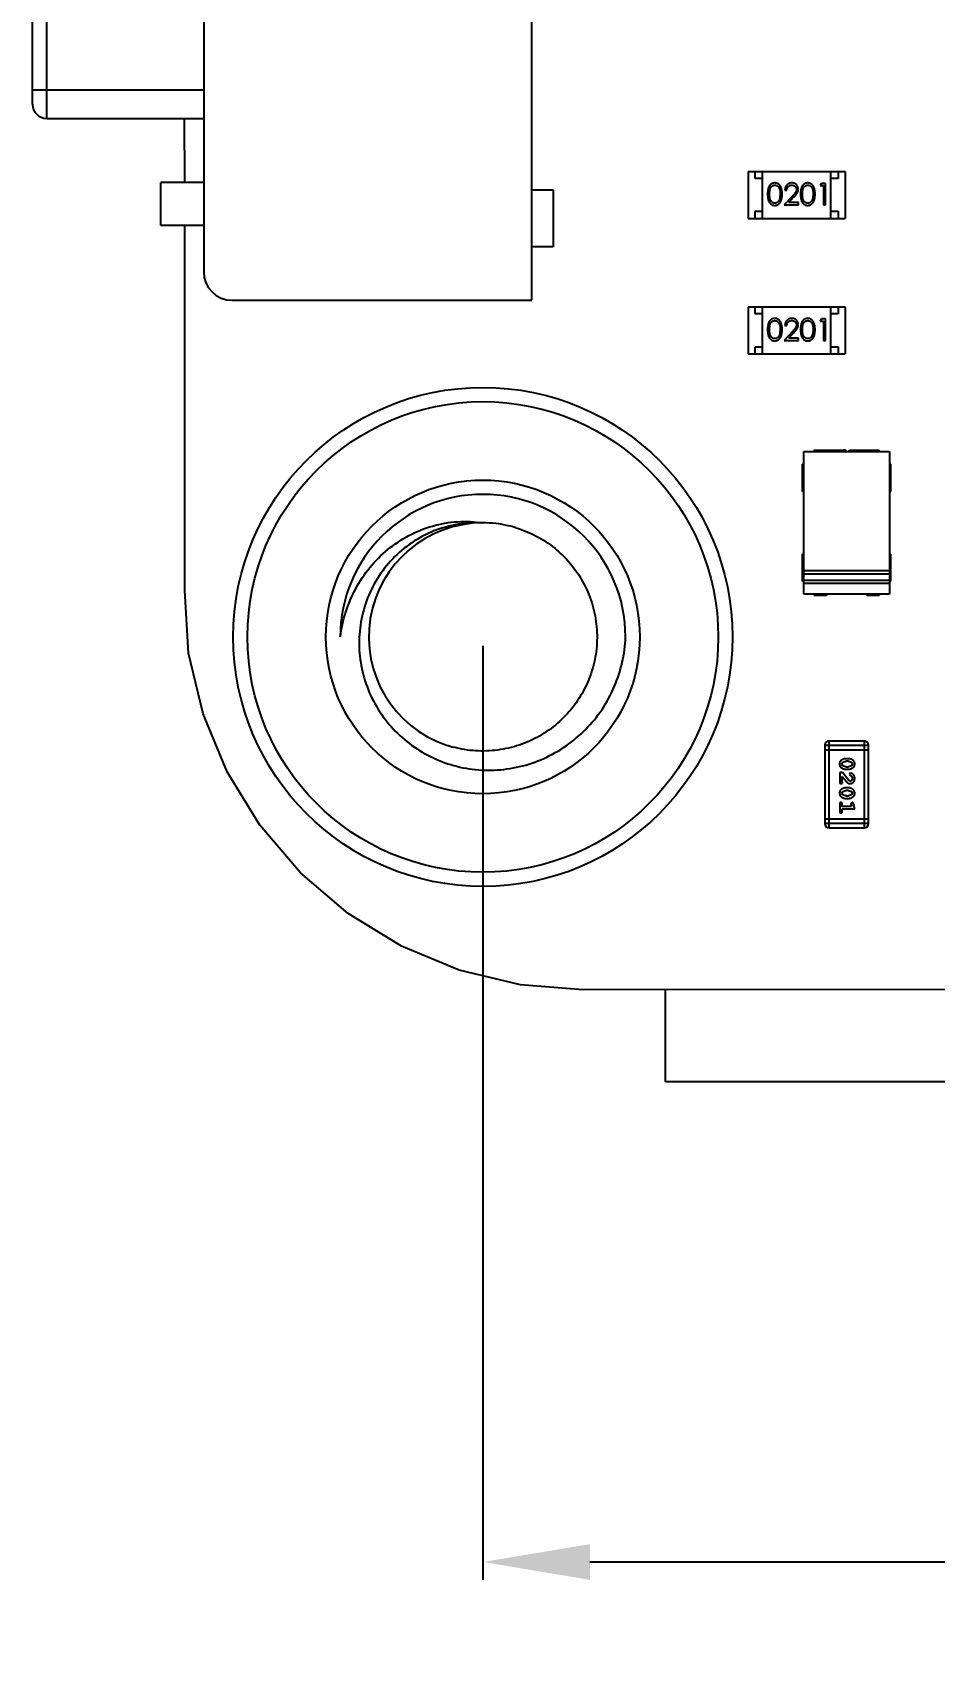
# Model space of a CAD drawing. Header units: inches. Extents: x 4.1 to 94, y -51.8 to -2.2.
# Drawn here: x 62.45 to 68.77, y -51.76 to -40.38 of the extents above; entities that cross this region are included whole.
import ezdxf

# ---------------------------------------------------------------- set-up
doc = ezdxf.new("R2010")
doc.units = ezdxf.units.IN
doc.header["$LTSCALE"] = 1.21
doc.header["$MEASUREMENT"] = 0
doc.header["$PDMODE"] = 3
doc.header["$PDSIZE"] = 0.3125
doc.layers.get('0').update_dxf_attribs({"linetype": 'CONTINUOUS'})
doc.layers.get('Defpoints').update_dxf_attribs({"linetype": 'CONTINUOUS'})
doc.layers.add('Dim', color=3, linetype='CONTINUOUS', lineweight=25)
doc.styles.get("Standard").update_dxf_attribs({"font": 'txt', "width": 0.8})
doc.dimstyles.get("Standard").update_dxf_attribs({"dimtxt": 0.15625, "dimasz": 0.1875, "dimexe": 0.125, "dimexo": 0.0625, "dimgap": 0.09, "dimtad": 0, "dimtih": 1, "dimtoh": 1, "dimzin": 4, "dimdsep": 46, "dimtxsty": 'STANDARD', "dimblk": '_FILLED', "dimblk1": '_FILLED', "dimblk2": '_FILLED', "dimcen": 0.09, "dimazin": 1, "dimtp": 0.01, "dimtm": 0.01, "dimtfac": 1, "dimtofl": 0, "dimtmove": 0, "dimatfit": 3, "dimldrblk": '_FILLED', "dimfxl": 1, "dimtolj": 1, "dimtzin": 4, "dimarcsym": 0})

# ---------------------------------------------------------------- blocks, each defined once
blk = doc.blocks.new('_FILLED')
at = {"color": 0, "linetype": 'ByBlock'}
blk.add_solid([(0, 0), (-1, 0.167), (-1, -0.167)], dxfattribs=at)
blk = doc.blocks.new('*D65')
at = {"layer": 'Defpoints', "color": 0}
for p in [(65.604, -44.615), (81.924, -44.616), (81.924, -51.102)]:
    blk.add_point(p, dxfattribs=at)
at = {"layer": 'Dim', "color": 0, "lineweight": -2}
for p, q in [((65.604, -44.678), (65.604, -51.227)), ((81.924, -44.678), (81.924, -51.227)), ((66.354, -51.102), (72.208, -51.102)), ((81.174, -51.102), (75.321, -51.102))]:
    blk.add_line(p, q, dxfattribs=at)
at = {"layer": 'Dim', "color": 0, "lineweight": -2, "xscale": 0.75, "yscale": 0.75, "zscale": 0.75, "rotation": 180}
blk.add_blockref('_FILLED', (65.604, -51.102), dxfattribs=at)
at = {"layer": 'Dim', "color": 0, "lineweight": -2, "xscale": 0.75, "yscale": 0.75, "zscale": 0.75}
blk.add_blockref('_FILLED', (81.924, -51.102), dxfattribs=at)
at = {"layer": 'Dim', "color": 0, "insert": (73.764, -51.102), "char_height": 1, "attachment_point": 5}
blk.add_mtext('\\A1;16.32', dxfattribs=at)

msp = doc.modelspace()

# ---------------------------------------------------------------- linework, layer by layer
at = {"color": 7, "linetype": 'Continuous'}
for p, q in [((65.947, -42.254), (65.947, -37.704)), ((63.647, -37.904), (63.647, -42.054)), ((62.547, -40.979), (62.547, -38.979)), ((62.447, -40.879), (62.447, -39.079)), ((62.447, -40.779), (63.647, -40.779)), ((62.547, -40.979), (63.647, -40.979)), ((63.514, -41.429), (63.513, -40.979)), ((63.647, -41.429), (63.347, -41.429)), ((63.347, -41.729), (63.347, -41.429)), ((67.464, -41.35), (68.144, -41.35)), ((67.464, -41.35), (67.464, -41.68)), ((67.514, -41.4), (67.514, -41.35)), ((67.564, -41.4), (67.514, -41.4)), ((67.564, -41.68), (67.564, -41.35)), ((68.044, -41.68), (68.044, -41.35)), ((68.094, -41.4), (68.044, -41.4)), ((68.094, -41.35), (68.094, -41.4)), ((68.144, -41.35), (68.144, -41.68)), ((65.947, -41.479), (66.097, -41.479)), ((66.097, -41.479), (66.097, -41.879)), ((67.689, -41.51), (67.683, -41.548)), ((67.774, -41.523), (67.716, -41.585)), ((67.721, -41.481), (67.735, -41.481)), ((67.748, -41.569), (67.785, -41.529)), ((67.919, -41.51), (67.914, -41.548)), ((67.978, -41.435), (67.969, -41.45)), ((67.969, -41.45), (67.992, -41.45)), ((68.006, -41.435), (67.978, -41.435)), ((67.992, -41.45), (67.992, -41.585)), ((68.006, -41.585), (68.006, -41.435)), ((67.514, -41.63), (67.564, -41.63)), ((67.514, -41.68), (67.514, -41.63)), ((67.716, -41.585), (67.817, -41.585)), ((67.817, -41.569), (67.748, -41.569)), ((67.817, -41.585), (67.817, -41.569)), ((67.992, -41.585), (68.006, -41.585)), ((68.044, -41.63), (68.094, -41.63)), ((68.094, -41.63), (68.094, -41.68)), ((63.647, -41.729), (63.347, -41.729)), ((63.514, -44.29), (63.514, -41.729)), ((67.464, -41.68), (68.144, -41.68)), ((66.097, -41.879), (65.947, -41.879)), ((63.847, -42.254), (65.947, -42.254)), ((67.464, -42.3), (68.144, -42.3)), ((67.464, -42.3), (67.464, -42.63)), ((67.514, -42.35), (67.514, -42.3)), ((67.564, -42.63), (67.564, -42.3)), ((68.044, -42.63), (68.044, -42.3)), ((68.094, -42.3), (68.094, -42.35)), ((68.144, -42.3), (68.144, -42.63)), ((67.564, -42.35), (67.514, -42.35)), ((67.721, -42.431), (67.735, -42.431)), ((67.978, -42.385), (67.969, -42.4)), ((67.969, -42.4), (67.992, -42.4)), ((68.006, -42.385), (67.978, -42.385)), ((67.992, -42.4), (67.992, -42.535)), ((68.006, -42.535), (68.006, -42.385)), ((68.094, -42.35), (68.044, -42.35)), ((67.689, -42.46), (67.683, -42.498)), ((67.774, -42.473), (67.716, -42.535)), ((67.716, -42.535), (67.817, -42.535)), ((67.748, -42.52), (67.785, -42.479)), ((67.817, -42.52), (67.748, -42.52)), ((67.817, -42.535), (67.817, -42.52)), ((67.919, -42.46), (67.914, -42.498)), ((67.992, -42.535), (68.006, -42.535)), ((67.464, -42.63), (68.144, -42.63)), ((67.514, -42.58), (67.564, -42.58)), ((67.514, -42.63), (67.514, -42.58)), ((68.044, -42.58), (68.094, -42.58)), ((68.094, -42.58), (68.094, -42.63)), ((67.854, -43.315), (68.454, -43.315)), ((67.854, -44.315), (67.854, -43.315)), ((67.926, -43.305), (68.015, -43.305)), ((67.926, -43.315), (67.926, -43.305)), ((67.988, -43.315), (67.988, -43.305)), ((68, -43.315), (68, -43.305)), ((68.004, -43.315), (68.004, -43.305)), ((68.015, -43.315), (68.015, -43.305)), ((68.017, -43.305), (68.106, -43.305)), ((68.017, -43.315), (68.017, -43.305)), ((68.022, -43.315), (68.022, -43.305)), ((68.026, -43.315), (68.026, -43.305)), ((68.038, -43.315), (68.038, -43.305)), ((68.042, -43.315), (68.042, -43.305)), ((68.054, -43.315), (68.054, -43.305)), ((68.055, -43.315), (68.055, -43.305)), ((68.06, -43.315), (68.06, -43.305)), ((68.071, -43.305), (68.071, -43.315)), ((68.08, -43.315), (68.08, -43.305)), ((68.085, -43.315), (68.085, -43.305)), ((68.086, -43.315), (68.086, -43.305)), ((68.087, -43.315), (68.087, -43.305)), ((68.102, -43.315), (68.102, -43.305)), ((68.103, -43.315), (68.103, -43.305)), ((68.106, -43.315), (68.106, -43.305)), ((68.108, -43.305), (68.131, -43.305)), ((68.108, -43.315), (68.108, -43.305)), ((68.116, -43.315), (68.116, -43.305)), ((68.127, -43.315), (68.127, -43.305)), ((68.131, -43.315), (68.131, -43.305)), ((68.149, -43.305), (68.132, -43.305)), ((68.132, -43.315), (68.132, -43.305)), ((68.132, -43.315), (68.132, -43.305)), ((68.145, -43.315), (68.145, -43.305)), ((68.149, -43.315), (68.149, -43.305)), ((68.174, -43.305), (68.382, -43.305)), ((68.174, -43.315), (68.174, -43.305)), ((68.195, -43.315), (68.195, -43.305)), ((68.207, -43.315), (68.207, -43.305)), ((68.236, -43.315), (68.236, -43.305)), ((68.262, -43.315), (68.262, -43.305)), ((68.272, -43.315), (68.272, -43.305)), ((68.277, -43.315), (68.277, -43.305)), ((68.302, -43.315), (68.302, -43.305)), ((68.312, -43.315), (68.312, -43.305)), ((68.382, -43.315), (68.382, -43.305)), ((68.454, -43.315), (68.454, -44.315)), ((67.854, -43.404), (67.844, -43.404)), ((67.844, -43.595), (67.844, -43.404)), ((68.454, -43.404), (68.464, -43.404)), ((68.464, -43.595), (68.464, -43.404)), ((67.854, -43.595), (67.844, -43.595)), ((68.454, -43.595), (68.464, -43.595)), ((67.854, -44.035), (67.844, -44.035)), ((67.844, -44.225), (67.844, -44.035)), ((68.454, -44.035), (68.464, -44.035)), ((68.464, -44.225), (68.464, -44.035)), ((67.854, -44.149), (68.454, -44.149)), ((67.854, -44.225), (67.844, -44.225)), ((68.454, -44.174), (67.854, -44.174)), ((67.854, -44.216), (68.454, -44.216)), ((68.454, -44.241), (67.854, -44.241)), ((68.454, -44.225), (68.464, -44.225)), ((63.54, -44.728), (63.514, -44.29)), ((68.454, -44.315), (67.854, -44.315)), ((67.926, -44.315), (67.926, -44.325)), ((68.014, -44.325), (67.926, -44.325)), ((68.014, -44.315), (68.014, -44.325)), ((68.295, -44.315), (68.295, -44.325)), ((68.382, -44.325), (68.295, -44.325)), ((68.382, -44.315), (68.382, -44.325)), ((63.643, -45.155), (63.54, -44.728)), ((63.811, -45.561), (63.643, -45.155)), ((68.002, -45.375), (68.307, -45.375)), ((68.002, -45.375), (68.002, -45.924)), ((68.002, -45.406), (68.307, -45.406)), ((68.276, -45.345), (68.032, -45.345)), ((68.032, -45.954), (68.032, -45.345)), ((68.276, -45.345), (68.276, -45.954)), ((68.307, -45.924), (68.307, -45.375)), ((68.121, -45.506), (68.127, -45.494)), ((68.127, -45.518), (68.121, -45.506)), ((68.127, -45.494), (68.149, -45.486)), ((68.149, -45.525), (68.127, -45.518)), ((68.166, -45.469), (68.149, -45.469)), ((68.166, -45.486), (68.149, -45.486)), ((68.149, -45.525), (68.166, -45.525)), ((68.166, -45.486), (68.188, -45.493)), ((68.188, -45.518), (68.166, -45.525)), ((68.188, -45.493), (68.194, -45.506)), ((68.194, -45.506), (68.188, -45.518)), ((64.04, -45.935), (63.811, -45.561)), ((68.124, -45.566), (68.106, -45.566)), ((68.106, -45.566), (68.106, -45.643)), ((68.123, -45.629), (68.123, -45.593)), ((68.123, -45.593), (68.15, -45.627)), ((68.126, -45.635), (68.123, -45.629)), ((68.169, -45.621), (68.124, -45.566)), ((68.149, -45.543), (68.166, -45.543)), ((68.179, -45.626), (68.169, -45.621)), ((68.182, -45.569), (68.173, -45.578)), ((68.173, -45.578), (68.18, -45.587)), ((68.18, -45.587), (68.188, -45.592)), ((68.188, -45.592), (68.194, -45.607)), ((68.106, -45.643), (68.113, -45.643)), ((68.121, -45.71), (68.127, -45.698)), ((68.127, -45.723), (68.121, -45.71)), ((68.127, -45.698), (68.149, -45.691)), ((68.149, -45.73), (68.127, -45.723)), ((68.166, -45.673), (68.149, -45.673)), ((68.166, -45.691), (68.149, -45.691)), ((68.149, -45.73), (68.166, -45.73)), ((68.149, -45.747), (68.166, -45.747)), ((68.166, -45.691), (68.188, -45.698)), ((68.188, -45.722), (68.166, -45.73)), ((68.188, -45.698), (68.194, -45.71)), ((68.194, -45.71), (68.188, -45.722)), ((68.106, -45.786), (68.106, -45.838)), ((68.123, -45.804), (68.123, -45.786)), ((68.188, -45.804), (68.123, -45.804)), ((68.123, -45.821), (68.211, -45.821)), ((68.123, -45.838), (68.123, -45.821)), ((68.192, -45.775), (68.183, -45.783)), ((68.183, -45.783), (68.184, -45.789)), ((68.184, -45.789), (68.188, -45.804)), ((68.211, -45.821), (68.201, -45.785)), ((64.325, -46.269), (64.04, -45.935)), ((68.307, -45.893), (68.002, -45.893)), ((68.307, -45.924), (68.002, -45.924)), ((68.032, -45.954), (68.276, -45.954)), ((64.659, -46.554), (64.325, -46.269)), ((65.034, -46.784), (64.659, -46.554)), ((65.439, -46.952), (65.034, -46.784)), ((65.867, -47.054), (65.439, -46.952)), ((66.304, -47.089), (65.867, -47.054)), ((69.269, -47.087), (66.304, -47.089)), ((66.884, -47.735), (66.884, -47.088)), ((69.269, -47.735), (66.884, -47.735))]:
    msp.add_line(p, q, dxfattribs=at)
for radius in [1.75, 1.65, 1.1]:
    msp.add_circle((65.604, -44.615), radius, dxfattribs=at)
for centre, radius, start, end in [((62.547, -40.879), 0.1, 180, 270), ((63.847, -42.054), 0.2, 180, 270), ((65.604, -44.615), 1, 0, 180), ((65.604, -44.615), 0.8, 89.9924, 251.3313), ((65.604, -44.618), 0.803, 77.163, 89.9798), ((65.605, -44.614), 0.799, 73.2614, 77.1393), ((65.604, -44.616), 0.799, 251.3267, 255.2), ((68.032, -45.375), 0.0305, 90, 180), ((68.276, -45.375), 0.0305, 0, 90), ((68.032, -45.924), 0.0305, 180, 270), ((68.276, -45.924), 0.0305, 270, 0)]:
    msp.add_arc(centre, radius, start, end, dxfattribs=at)
for points, knots in [([(67.65, -41.431), (67.649, -41.431), (67.647, -41.431), (67.643, -41.432), (67.64, -41.432), (67.637, -41.433), (67.633, -41.434), (67.63, -41.436), (67.627, -41.437), (67.624, -41.439), (67.622, -41.442), (67.619, -41.444), (67.616, -41.447), (67.614, -41.45), (67.612, -41.453), (67.61, -41.456), (67.608, -41.46), (67.606, -41.464), (67.605, -41.468), (67.604, -41.473), (67.603, -41.478), (67.602, -41.484), (67.601, -41.49), (67.6, -41.496), (67.6, -41.503), (67.6, -41.508), (67.6, -41.51)], [0, 0, 0, 0, 0.033742, 0.066533, 0.099153, 0.13154, 0.164087, 0.196563, 0.229707, 0.263315, 0.297504, 0.331686, 0.366482, 0.4021, 0.438958, 0.476748, 0.515985, 0.556589, 0.599519, 0.645765, 0.695487, 0.748721, 0.805687, 0.866754, 0.931405, 1, 1, 1, 1]), ([(67.6, -41.51), (67.6, -41.512), (67.6, -41.517), (67.6, -41.524), (67.601, -41.53), (67.602, -41.536), (67.603, -41.542), (67.604, -41.547), (67.605, -41.551), (67.606, -41.556), (67.608, -41.56), (67.61, -41.563), (67.612, -41.567), (67.614, -41.57), (67.617, -41.573), (67.619, -41.576), (67.622, -41.578), (67.624, -41.58), (67.627, -41.582), (67.63, -41.584), (67.633, -41.586), (67.637, -41.587), (67.64, -41.588), (67.643, -41.588), (67.647, -41.589), (67.649, -41.589), (67.65, -41.589)], [0, 0, 0, 0, 0.068113, 0.132564, 0.193427, 0.250218, 0.303569, 0.353576, 0.400235, 0.443586, 0.484619, 0.524292, 0.56238, 0.599049, 0.63494, 0.669782, 0.704009, 0.737842, 0.771098, 0.803896, 0.836415, 0.868639, 0.900715, 0.933378, 0.966213, 1, 1, 1, 1]), ([(67.614, -41.51), (67.614, -41.508), (67.614, -41.504), (67.614, -41.498), (67.614, -41.493), (67.615, -41.488), (67.615, -41.484), (67.616, -41.479), (67.617, -41.476), (67.618, -41.472), (67.619, -41.469), (67.621, -41.466), (67.622, -41.464), (67.624, -41.461), (67.626, -41.459), (67.628, -41.457), (67.63, -41.455), (67.632, -41.452), (67.636, -41.45), (67.641, -41.448), (67.646, -41.447), (67.649, -41.447), (67.651, -41.446)], [0, 0, 0, 0, 0.073302, 0.142286, 0.206253, 0.266017, 0.321612, 0.372532, 0.419497, 0.462398, 0.502825, 0.541489, 0.579034, 0.615143, 0.650298, 0.684912, 0.718701, 0.752189, 0.817245, 0.879117, 0.939613, 1, 1, 1, 1]), ([(67.651, -41.573), (67.649, -41.573), (67.646, -41.573), (67.641, -41.572), (67.636, -41.57), (67.632, -41.567), (67.63, -41.565), (67.627, -41.563), (67.626, -41.561), (67.624, -41.559), (67.622, -41.556), (67.621, -41.553), (67.619, -41.551), (67.618, -41.547), (67.617, -41.544), (67.616, -41.54), (67.615, -41.536), (67.615, -41.532), (67.614, -41.527), (67.614, -41.521), (67.614, -41.516), (67.614, -41.512), (67.614, -41.51)], [0, 0, 0, 0, 0.060034, 0.120278, 0.182348, 0.247919, 0.281641, 0.315701, 0.350322, 0.385703, 0.421819, 0.459196, 0.497866, 0.538301, 0.58121, 0.628183, 0.679403, 0.734699, 0.794074, 0.858416, 0.927049, 1, 1, 1, 1]), ([(67.702, -41.51), (67.702, -41.508), (67.702, -41.503), (67.702, -41.497), (67.701, -41.49), (67.7, -41.485), (67.699, -41.479), (67.698, -41.474), (67.697, -41.469), (67.695, -41.465), (67.693, -41.461), (67.692, -41.457), (67.689, -41.453), (67.687, -41.45), (67.685, -41.447), (67.682, -41.444), (67.679, -41.442), (67.677, -41.439), (67.674, -41.437), (67.671, -41.436), (67.667, -41.434), (67.664, -41.433), (67.661, -41.432), (67.657, -41.432), (67.654, -41.431), (67.651, -41.431), (67.65, -41.431)], [0, 0, 0, 0, 0.065278, 0.127205, 0.186168, 0.241675, 0.294115, 0.343609, 0.390387, 0.434463, 0.476646, 0.517002, 0.555936, 0.593716, 0.630057, 0.665601, 0.700745, 0.734917, 0.768681, 0.802087, 0.834849, 0.867433, 0.900138, 0.932806, 0.966212, 1, 1, 1, 1]), ([(67.65, -41.589), (67.651, -41.589), (67.654, -41.589), (67.657, -41.588), (67.661, -41.588), (67.664, -41.587), (67.667, -41.585), (67.671, -41.584), (67.674, -41.582), (67.677, -41.58), (67.68, -41.578), (67.682, -41.575), (67.685, -41.573), (67.687, -41.57), (67.69, -41.566), (67.692, -41.563), (67.694, -41.559), (67.695, -41.555), (67.697, -41.551), (67.698, -41.546), (67.699, -41.541), (67.7, -41.535), (67.701, -41.529), (67.702, -41.523), (67.702, -41.517), (67.702, -41.512), (67.702, -41.51)], [0, 0, 0, 0, 0.033824, 0.067298, 0.10028, 0.133019, 0.165736, 0.198792, 0.232372, 0.266409, 0.301016, 0.336196, 0.371972, 0.408574, 0.446394, 0.485225, 0.525372, 0.567224, 0.611081, 0.65775, 0.70702, 0.759235, 0.814484, 0.873227, 0.934937, 1, 1, 1, 1]), ([(67.651, -41.446), (67.652, -41.447), (67.656, -41.447), (67.66, -41.448), (67.665, -41.45), (67.669, -41.452), (67.672, -41.455), (67.674, -41.457), (67.676, -41.459), (67.678, -41.461), (67.679, -41.464), (67.681, -41.467), (67.682, -41.47), (67.684, -41.474), (67.685, -41.477), (67.686, -41.481), (67.687, -41.485), (67.687, -41.49), (67.688, -41.494), (67.688, -41.499), (67.689, -41.505), (67.689, -41.508), (67.689, -41.51)], [0, 0, 0, 0, 0.059689, 0.119507, 0.181075, 0.246162, 0.279894, 0.314468, 0.350403, 0.387474, 0.426147, 0.466624, 0.508745, 0.553328, 0.600058, 0.649177, 0.700552, 0.754894, 0.811825, 0.871514, 0.934319, 1, 1, 1, 1]), ([(67.77, -41.431), (67.769, -41.431), (67.765, -41.431), (67.76, -41.432), (67.756, -41.433), (67.751, -41.434), (67.747, -41.436), (67.743, -41.439), (67.739, -41.442), (67.736, -41.445), (67.732, -41.449), (67.73, -41.453), (67.727, -41.457), (67.725, -41.461), (67.723, -41.466), (67.722, -41.471), (67.722, -41.476), (67.721, -41.479), (67.721, -41.481)], [0, 0, 0, 0, 0.06445, 0.126725, 0.187421, 0.247417, 0.306749, 0.366595, 0.427749, 0.490235, 0.553031, 0.614805, 0.676505, 0.738096, 0.801021, 0.864897, 0.931209, 1, 1, 1, 1]), ([(67.735, -41.481), (67.735, -41.48), (67.735, -41.477), (67.736, -41.473), (67.737, -41.47), (67.738, -41.466), (67.74, -41.463), (67.741, -41.461), (67.743, -41.458), (67.746, -41.455), (67.748, -41.453), (67.751, -41.451), (67.753, -41.45), (67.756, -41.449), (67.759, -41.448), (67.763, -41.447), (67.766, -41.447), (67.768, -41.446), (67.77, -41.446)], [0, 0, 0, 0, 0.073648, 0.143686, 0.210962, 0.275557, 0.338064, 0.399311, 0.4594, 0.51934, 0.579024, 0.637809, 0.695959, 0.754122, 0.813113, 0.873453, 0.935561, 1, 1, 1, 1]), ([(67.816, -41.476), (67.815, -41.474), (67.815, -41.471), (67.815, -41.467), (67.814, -41.463), (67.812, -41.459), (67.811, -41.455), (67.808, -41.451), (67.806, -41.448), (67.803, -41.444), (67.8, -41.441), (67.796, -41.438), (67.793, -41.436), (67.789, -41.434), (67.784, -41.433), (67.78, -41.432), (67.775, -41.431), (67.772, -41.431), (67.77, -41.431)], [0, 0, 0, 0, 0.06271, 0.123347, 0.183401, 0.242828, 0.302097, 0.36242, 0.423725, 0.487032, 0.550491, 0.612709, 0.674265, 0.73617, 0.799211, 0.863483, 0.930525, 1, 1, 1, 1]), ([(67.77, -41.446), (67.771, -41.446), (67.773, -41.447), (67.776, -41.447), (67.779, -41.448), (67.782, -41.449), (67.785, -41.45), (67.788, -41.451), (67.79, -41.453), (67.793, -41.455), (67.795, -41.458), (67.797, -41.46), (67.798, -41.463), (67.8, -41.465), (67.801, -41.468), (67.801, -41.471), (67.802, -41.474), (67.802, -41.476), (67.802, -41.477)], [0, 0, 0, 0, 0.068027, 0.133505, 0.19695, 0.26027, 0.322741, 0.384982, 0.448465, 0.513424, 0.578224, 0.640011, 0.700094, 0.760067, 0.819012, 0.877878, 0.938035, 1, 1, 1, 1]), ([(67.802, -41.477), (67.802, -41.478), (67.802, -41.482), (67.801, -41.486), (67.799, -41.491), (67.797, -41.495), (67.795, -41.498), (67.793, -41.501), (67.791, -41.504), (67.788, -41.507), (67.785, -41.51), (67.782, -41.514), (67.778, -41.518), (67.775, -41.521), (67.774, -41.523)], [0, 0, 0, 0, 0.088014, 0.174976, 0.2638, 0.355443, 0.406413, 0.465519, 0.533076, 0.609353, 0.693899, 0.787171, 0.889197, 1, 1, 1, 1]), ([(67.785, -41.529), (67.787, -41.528), (67.789, -41.525), (67.793, -41.521), (67.797, -41.516), (67.8, -41.513), (67.803, -41.509), (67.805, -41.506), (67.807, -41.502), (67.81, -41.499), (67.812, -41.494), (67.814, -41.488), (67.815, -41.482), (67.815, -41.478), (67.816, -41.476)], [0, 0, 0, 0, 0.09953, 0.192079, 0.277712, 0.357454, 0.429648, 0.495771, 0.555538, 0.608657, 0.707578, 0.804328, 0.901298, 1, 1, 1, 1]), ([(67.881, -41.431), (67.88, -41.431), (67.878, -41.431), (67.874, -41.432), (67.871, -41.432), (67.867, -41.433), (67.864, -41.434), (67.861, -41.436), (67.858, -41.437), (67.855, -41.439), (67.852, -41.442), (67.85, -41.444), (67.847, -41.447), (67.845, -41.45), (67.843, -41.453), (67.841, -41.456), (67.839, -41.46), (67.837, -41.464), (67.836, -41.468), (67.834, -41.473), (67.833, -41.478), (67.832, -41.484), (67.832, -41.49), (67.831, -41.496), (67.831, -41.503), (67.831, -41.508), (67.831, -41.51)], [0, 0, 0, 0, 0.033742, 0.066533, 0.099153, 0.13154, 0.164087, 0.196563, 0.229707, 0.263315, 0.297504, 0.331686, 0.366482, 0.4021, 0.438958, 0.476748, 0.515985, 0.556589, 0.599519, 0.645765, 0.695487, 0.748721, 0.805687, 0.866754, 0.931405, 1, 1, 1, 1]), ([(67.831, -41.51), (67.831, -41.512), (67.831, -41.517), (67.831, -41.524), (67.832, -41.53), (67.832, -41.536), (67.833, -41.542), (67.834, -41.547), (67.836, -41.551), (67.837, -41.556), (67.839, -41.56), (67.841, -41.563), (67.843, -41.567), (67.845, -41.57), (67.847, -41.573), (67.85, -41.576), (67.852, -41.578), (67.855, -41.58), (67.858, -41.582), (67.861, -41.584), (67.864, -41.586), (67.867, -41.587), (67.871, -41.588), (67.874, -41.588), (67.878, -41.589), (67.88, -41.589), (67.881, -41.589)], [0, 0, 0, 0, 0.068113, 0.132564, 0.193427, 0.250218, 0.303569, 0.353576, 0.400235, 0.443586, 0.484619, 0.524292, 0.56238, 0.599049, 0.63494, 0.669782, 0.704009, 0.737842, 0.771098, 0.803896, 0.836415, 0.868639, 0.900715, 0.933378, 0.966213, 1, 1, 1, 1]), ([(67.844, -41.51), (67.844, -41.508), (67.844, -41.504), (67.845, -41.498), (67.845, -41.493), (67.845, -41.488), (67.846, -41.484), (67.847, -41.479), (67.848, -41.476), (67.849, -41.472), (67.85, -41.469), (67.852, -41.466), (67.853, -41.464), (67.855, -41.461), (67.856, -41.459), (67.858, -41.457), (67.86, -41.455), (67.863, -41.452), (67.867, -41.45), (67.872, -41.448), (67.877, -41.447), (67.88, -41.447), (67.881, -41.446)], [0, 0, 0, 0, 0.073302, 0.142286, 0.206253, 0.266017, 0.321612, 0.372532, 0.419497, 0.462398, 0.502825, 0.541489, 0.579034, 0.615143, 0.650298, 0.684912, 0.718701, 0.752189, 0.817245, 0.879117, 0.939613, 1, 1, 1, 1]), ([(67.881, -41.573), (67.88, -41.573), (67.877, -41.573), (67.872, -41.572), (67.867, -41.57), (67.863, -41.567), (67.86, -41.565), (67.858, -41.563), (67.856, -41.561), (67.855, -41.559), (67.853, -41.556), (67.851, -41.553), (67.85, -41.551), (67.849, -41.547), (67.848, -41.544), (67.847, -41.54), (67.846, -41.536), (67.845, -41.532), (67.845, -41.527), (67.845, -41.521), (67.844, -41.516), (67.844, -41.512), (67.844, -41.51)], [0, 0, 0, 0, 0.060034, 0.120278, 0.182348, 0.247919, 0.281641, 0.315701, 0.350322, 0.385703, 0.421819, 0.459196, 0.497866, 0.538301, 0.58121, 0.628183, 0.679403, 0.734699, 0.794074, 0.858416, 0.927049, 1, 1, 1, 1]), ([(67.933, -41.51), (67.933, -41.508), (67.933, -41.503), (67.932, -41.497), (67.932, -41.49), (67.931, -41.485), (67.93, -41.479), (67.929, -41.474), (67.928, -41.469), (67.926, -41.465), (67.924, -41.461), (67.922, -41.457), (67.92, -41.453), (67.918, -41.45), (67.916, -41.447), (67.913, -41.444), (67.91, -41.442), (67.907, -41.439), (67.904, -41.437), (67.901, -41.436), (67.898, -41.434), (67.895, -41.433), (67.892, -41.432), (67.888, -41.432), (67.885, -41.431), (67.882, -41.431), (67.881, -41.431)], [0, 0, 0, 0, 0.065278, 0.127205, 0.186168, 0.241675, 0.294115, 0.343609, 0.390387, 0.434463, 0.476646, 0.517002, 0.555936, 0.593716, 0.630057, 0.665601, 0.700745, 0.734917, 0.768681, 0.802087, 0.834849, 0.867433, 0.900138, 0.932806, 0.966212, 1, 1, 1, 1]), ([(67.881, -41.446), (67.883, -41.447), (67.886, -41.447), (67.891, -41.448), (67.896, -41.45), (67.9, -41.452), (67.903, -41.455), (67.905, -41.457), (67.907, -41.459), (67.908, -41.461), (67.91, -41.464), (67.912, -41.467), (67.913, -41.47), (67.914, -41.474), (67.916, -41.477), (67.917, -41.481), (67.917, -41.485), (67.918, -41.49), (67.919, -41.494), (67.919, -41.499), (67.919, -41.505), (67.919, -41.508), (67.919, -41.51)], [0, 0, 0, 0, 0.059689, 0.119507, 0.181075, 0.246162, 0.279894, 0.314468, 0.350403, 0.387474, 0.426147, 0.466624, 0.508745, 0.553328, 0.600058, 0.649177, 0.700552, 0.754894, 0.811825, 0.871514, 0.934319, 1, 1, 1, 1]), ([(67.881, -41.589), (67.882, -41.589), (67.885, -41.589), (67.888, -41.588), (67.892, -41.588), (67.895, -41.587), (67.898, -41.585), (67.901, -41.584), (67.904, -41.582), (67.907, -41.58), (67.91, -41.578), (67.913, -41.575), (67.916, -41.573), (67.918, -41.57), (67.92, -41.566), (67.922, -41.563), (67.924, -41.559), (67.926, -41.555), (67.928, -41.551), (67.929, -41.546), (67.93, -41.541), (67.931, -41.535), (67.932, -41.529), (67.932, -41.523), (67.933, -41.517), (67.933, -41.512), (67.933, -41.51)], [0, 0, 0, 0, 0.033824, 0.067298, 0.10028, 0.133019, 0.165736, 0.198792, 0.232372, 0.266409, 0.301016, 0.336196, 0.371972, 0.408574, 0.446394, 0.485225, 0.525372, 0.567224, 0.611081, 0.65775, 0.70702, 0.759235, 0.814484, 0.873227, 0.934937, 1, 1, 1, 1]), ([(67.683, -41.548), (67.683, -41.549), (67.682, -41.551), (67.68, -41.554), (67.679, -41.556), (67.677, -41.559), (67.676, -41.561), (67.674, -41.563), (67.672, -41.565), (67.669, -41.567), (67.665, -41.57), (67.661, -41.572), (67.656, -41.573), (67.652, -41.573), (67.651, -41.573)], [0, 0, 0, 0, 0.075949, 0.148549, 0.218996, 0.286119, 0.351826, 0.416074, 0.478265, 0.540325, 0.660405, 0.774606, 0.887187, 1, 1, 1, 1]), ([(67.914, -41.548), (67.913, -41.549), (67.913, -41.551), (67.911, -41.554), (67.91, -41.556), (67.908, -41.559), (67.906, -41.561), (67.905, -41.563), (67.903, -41.565), (67.9, -41.567), (67.896, -41.57), (67.891, -41.572), (67.886, -41.573), (67.883, -41.573), (67.881, -41.573)], [0, 0, 0, 0, 0.075949, 0.148549, 0.218996, 0.286119, 0.351826, 0.416074, 0.478265, 0.540325, 0.660405, 0.774606, 0.887187, 1, 1, 1, 1]), ([(67.65, -42.381), (67.649, -42.381), (67.647, -42.381), (67.643, -42.382), (67.64, -42.382), (67.637, -42.383), (67.633, -42.384), (67.63, -42.386), (67.627, -42.387), (67.624, -42.389), (67.622, -42.392), (67.619, -42.394), (67.616, -42.397), (67.614, -42.4), (67.612, -42.403), (67.61, -42.406), (67.608, -42.41), (67.606, -42.414), (67.605, -42.418), (67.604, -42.423), (67.603, -42.428), (67.602, -42.434), (67.601, -42.44), (67.6, -42.446), (67.6, -42.453), (67.6, -42.458), (67.6, -42.46)], [0, 0, 0, 0, 0.033742, 0.066533, 0.099153, 0.13154, 0.164087, 0.196563, 0.229707, 0.263315, 0.297504, 0.331686, 0.366482, 0.4021, 0.438958, 0.476748, 0.515985, 0.556589, 0.599519, 0.645765, 0.695487, 0.748721, 0.805687, 0.866754, 0.931405, 1, 1, 1, 1]), ([(67.614, -42.46), (67.614, -42.458), (67.614, -42.454), (67.614, -42.448), (67.614, -42.443), (67.615, -42.438), (67.615, -42.434), (67.616, -42.429), (67.617, -42.426), (67.618, -42.422), (67.619, -42.419), (67.621, -42.416), (67.622, -42.414), (67.624, -42.411), (67.626, -42.409), (67.628, -42.407), (67.63, -42.405), (67.632, -42.402), (67.636, -42.4), (67.641, -42.398), (67.646, -42.397), (67.649, -42.397), (67.651, -42.396)], [0, 0, 0, 0, 0.073302, 0.142286, 0.206253, 0.266017, 0.321612, 0.372532, 0.419497, 0.462398, 0.502825, 0.541489, 0.579034, 0.615143, 0.650298, 0.684912, 0.718701, 0.752189, 0.817245, 0.879117, 0.939613, 1, 1, 1, 1]), ([(67.702, -42.46), (67.702, -42.458), (67.702, -42.453), (67.702, -42.447), (67.701, -42.44), (67.7, -42.435), (67.699, -42.429), (67.698, -42.424), (67.697, -42.419), (67.695, -42.415), (67.693, -42.411), (67.692, -42.407), (67.689, -42.403), (67.687, -42.4), (67.685, -42.397), (67.682, -42.394), (67.679, -42.392), (67.677, -42.389), (67.674, -42.387), (67.671, -42.386), (67.667, -42.384), (67.664, -42.383), (67.661, -42.382), (67.657, -42.382), (67.654, -42.381), (67.651, -42.381), (67.65, -42.381)], [0, 0, 0, 0, 0.065278, 0.127205, 0.186168, 0.241675, 0.294115, 0.343609, 0.390387, 0.434463, 0.476646, 0.517002, 0.555936, 0.593716, 0.630057, 0.665601, 0.700745, 0.734917, 0.768681, 0.802087, 0.834849, 0.867433, 0.900138, 0.932806, 0.966212, 1, 1, 1, 1]), ([(67.651, -42.396), (67.652, -42.397), (67.656, -42.397), (67.66, -42.398), (67.665, -42.4), (67.669, -42.402), (67.672, -42.405), (67.674, -42.407), (67.676, -42.409), (67.678, -42.411), (67.679, -42.414), (67.681, -42.417), (67.682, -42.42), (67.684, -42.424), (67.685, -42.427), (67.686, -42.431), (67.687, -42.435), (67.687, -42.44), (67.688, -42.444), (67.688, -42.449), (67.689, -42.455), (67.689, -42.458), (67.689, -42.46)], [0, 0, 0, 0, 0.059689, 0.119507, 0.181075, 0.246162, 0.279894, 0.314468, 0.350403, 0.387474, 0.426147, 0.466624, 0.508745, 0.553328, 0.600058, 0.649177, 0.700552, 0.754894, 0.811825, 0.871514, 0.934319, 1, 1, 1, 1]), ([(67.77, -42.381), (67.769, -42.381), (67.765, -42.381), (67.76, -42.382), (67.756, -42.383), (67.751, -42.384), (67.747, -42.386), (67.743, -42.389), (67.739, -42.392), (67.736, -42.395), (67.732, -42.399), (67.73, -42.403), (67.727, -42.407), (67.725, -42.411), (67.723, -42.416), (67.722, -42.421), (67.722, -42.426), (67.721, -42.429), (67.721, -42.431)], [0, 0, 0, 0, 0.06445, 0.126725, 0.187421, 0.247417, 0.306749, 0.366595, 0.427749, 0.490235, 0.553031, 0.614805, 0.676505, 0.738096, 0.801021, 0.864897, 0.931209, 1, 1, 1, 1]), ([(67.735, -42.431), (67.735, -42.43), (67.735, -42.427), (67.736, -42.423), (67.737, -42.42), (67.738, -42.416), (67.74, -42.413), (67.741, -42.411), (67.743, -42.408), (67.746, -42.405), (67.748, -42.403), (67.751, -42.401), (67.753, -42.4), (67.756, -42.399), (67.759, -42.398), (67.763, -42.397), (67.766, -42.397), (67.768, -42.396), (67.77, -42.396)], [0, 0, 0, 0, 0.073648, 0.143686, 0.210962, 0.275557, 0.338064, 0.399311, 0.4594, 0.51934, 0.579024, 0.637809, 0.695959, 0.754122, 0.813113, 0.873453, 0.935561, 1, 1, 1, 1]), ([(67.816, -42.426), (67.815, -42.424), (67.815, -42.421), (67.815, -42.417), (67.814, -42.413), (67.812, -42.409), (67.811, -42.405), (67.808, -42.401), (67.806, -42.398), (67.803, -42.394), (67.8, -42.391), (67.796, -42.388), (67.793, -42.386), (67.789, -42.384), (67.784, -42.383), (67.78, -42.382), (67.775, -42.381), (67.772, -42.381), (67.77, -42.381)], [0, 0, 0, 0, 0.06271, 0.123347, 0.183401, 0.242828, 0.302097, 0.36242, 0.423725, 0.487032, 0.550491, 0.612709, 0.674265, 0.73617, 0.799211, 0.863483, 0.930525, 1, 1, 1, 1]), ([(67.77, -42.396), (67.771, -42.396), (67.773, -42.397), (67.776, -42.397), (67.779, -42.398), (67.782, -42.399), (67.785, -42.4), (67.788, -42.401), (67.79, -42.403), (67.793, -42.405), (67.795, -42.408), (67.797, -42.41), (67.798, -42.413), (67.8, -42.415), (67.801, -42.418), (67.801, -42.421), (67.802, -42.424), (67.802, -42.426), (67.802, -42.427)], [0, 0, 0, 0, 0.068027, 0.133505, 0.19695, 0.26027, 0.322741, 0.384982, 0.448465, 0.513424, 0.578224, 0.640011, 0.700094, 0.760067, 0.819012, 0.877878, 0.938035, 1, 1, 1, 1]), ([(67.802, -42.427), (67.802, -42.428), (67.802, -42.432), (67.801, -42.436), (67.799, -42.441), (67.797, -42.445), (67.795, -42.448), (67.793, -42.451), (67.791, -42.454), (67.788, -42.457), (67.785, -42.46), (67.782, -42.464), (67.778, -42.468), (67.775, -42.471), (67.774, -42.473)], [0, 0, 0, 0, 0.088014, 0.174976, 0.2638, 0.355443, 0.406413, 0.465519, 0.533076, 0.609353, 0.693899, 0.787171, 0.889197, 1, 1, 1, 1]), ([(67.785, -42.479), (67.787, -42.478), (67.789, -42.475), (67.793, -42.471), (67.797, -42.466), (67.8, -42.463), (67.803, -42.459), (67.805, -42.456), (67.807, -42.452), (67.81, -42.449), (67.812, -42.444), (67.814, -42.438), (67.815, -42.432), (67.815, -42.428), (67.816, -42.426)], [0, 0, 0, 0, 0.09953, 0.192079, 0.277712, 0.357454, 0.429648, 0.495771, 0.555538, 0.608657, 0.707578, 0.804328, 0.901298, 1, 1, 1, 1]), ([(67.881, -42.381), (67.88, -42.381), (67.878, -42.381), (67.874, -42.382), (67.871, -42.382), (67.867, -42.383), (67.864, -42.384), (67.861, -42.386), (67.858, -42.387), (67.855, -42.389), (67.852, -42.392), (67.85, -42.394), (67.847, -42.397), (67.845, -42.4), (67.843, -42.403), (67.841, -42.406), (67.839, -42.41), (67.837, -42.414), (67.836, -42.418), (67.834, -42.423), (67.833, -42.428), (67.832, -42.434), (67.832, -42.44), (67.831, -42.446), (67.831, -42.453), (67.831, -42.458), (67.831, -42.46)], [0, 0, 0, 0, 0.033742, 0.066533, 0.099153, 0.13154, 0.164087, 0.196563, 0.229707, 0.263315, 0.297504, 0.331686, 0.366482, 0.4021, 0.438958, 0.476748, 0.515985, 0.556589, 0.599519, 0.645765, 0.695487, 0.748721, 0.805687, 0.866754, 0.931405, 1, 1, 1, 1]), ([(67.844, -42.46), (67.844, -42.458), (67.844, -42.454), (67.845, -42.448), (67.845, -42.443), (67.845, -42.438), (67.846, -42.434), (67.847, -42.429), (67.848, -42.426), (67.849, -42.422), (67.85, -42.419), (67.852, -42.416), (67.853, -42.414), (67.855, -42.411), (67.856, -42.409), (67.858, -42.407), (67.86, -42.405), (67.863, -42.402), (67.867, -42.4), (67.872, -42.398), (67.877, -42.397), (67.88, -42.397), (67.881, -42.396)], [0, 0, 0, 0, 0.073302, 0.142286, 0.206253, 0.266017, 0.321612, 0.372532, 0.419497, 0.462398, 0.502825, 0.541489, 0.579034, 0.615143, 0.650298, 0.684912, 0.718701, 0.752189, 0.817245, 0.879117, 0.939613, 1, 1, 1, 1]), ([(67.933, -42.46), (67.933, -42.458), (67.933, -42.453), (67.932, -42.447), (67.932, -42.44), (67.931, -42.435), (67.93, -42.429), (67.929, -42.424), (67.928, -42.419), (67.926, -42.415), (67.924, -42.411), (67.922, -42.407), (67.92, -42.403), (67.918, -42.4), (67.916, -42.397), (67.913, -42.394), (67.91, -42.392), (67.907, -42.389), (67.904, -42.387), (67.901, -42.386), (67.898, -42.384), (67.895, -42.383), (67.892, -42.382), (67.888, -42.382), (67.885, -42.381), (67.882, -42.381), (67.881, -42.381)], [0, 0, 0, 0, 0.065278, 0.127205, 0.186168, 0.241675, 0.294115, 0.343609, 0.390387, 0.434463, 0.476646, 0.517002, 0.555936, 0.593716, 0.630057, 0.665601, 0.700745, 0.734917, 0.768681, 0.802087, 0.834849, 0.867433, 0.900138, 0.932806, 0.966212, 1, 1, 1, 1]), ([(67.881, -42.396), (67.883, -42.397), (67.886, -42.397), (67.891, -42.398), (67.896, -42.4), (67.9, -42.402), (67.903, -42.405), (67.905, -42.407), (67.907, -42.409), (67.908, -42.411), (67.91, -42.414), (67.912, -42.417), (67.913, -42.42), (67.914, -42.424), (67.916, -42.427), (67.917, -42.431), (67.917, -42.435), (67.918, -42.44), (67.919, -42.444), (67.919, -42.449), (67.919, -42.455), (67.919, -42.458), (67.919, -42.46)], [0, 0, 0, 0, 0.059689, 0.119507, 0.181075, 0.246162, 0.279894, 0.314468, 0.350403, 0.387474, 0.426147, 0.466624, 0.508745, 0.553328, 0.600058, 0.649177, 0.700552, 0.754894, 0.811825, 0.871514, 0.934319, 1, 1, 1, 1]), ([(67.6, -42.46), (67.6, -42.462), (67.6, -42.467), (67.6, -42.474), (67.601, -42.48), (67.602, -42.486), (67.603, -42.492), (67.604, -42.497), (67.605, -42.501), (67.606, -42.506), (67.608, -42.51), (67.61, -42.513), (67.612, -42.517), (67.614, -42.52), (67.617, -42.523), (67.619, -42.526), (67.622, -42.528), (67.624, -42.531), (67.627, -42.532), (67.63, -42.534), (67.633, -42.536), (67.637, -42.537), (67.64, -42.538), (67.643, -42.538), (67.647, -42.539), (67.649, -42.539), (67.65, -42.539)], [0, 0, 0, 0, 0.068113, 0.132564, 0.193427, 0.250218, 0.303569, 0.353576, 0.400235, 0.443586, 0.484619, 0.524292, 0.56238, 0.599049, 0.63494, 0.669782, 0.704009, 0.737842, 0.771098, 0.803896, 0.836415, 0.868639, 0.900715, 0.933378, 0.966213, 1, 1, 1, 1]), ([(67.651, -42.523), (67.649, -42.523), (67.646, -42.523), (67.641, -42.522), (67.636, -42.52), (67.632, -42.517), (67.63, -42.515), (67.627, -42.513), (67.626, -42.511), (67.624, -42.509), (67.622, -42.506), (67.621, -42.503), (67.619, -42.501), (67.618, -42.497), (67.617, -42.494), (67.616, -42.49), (67.615, -42.486), (67.615, -42.482), (67.614, -42.477), (67.614, -42.471), (67.614, -42.466), (67.614, -42.462), (67.614, -42.46)], [0, 0, 0, 0, 0.060034, 0.120278, 0.182348, 0.247919, 0.281641, 0.315701, 0.350322, 0.385703, 0.421819, 0.459196, 0.497866, 0.538301, 0.58121, 0.628183, 0.679403, 0.734699, 0.794074, 0.858416, 0.927049, 1, 1, 1, 1]), ([(67.65, -42.539), (67.651, -42.539), (67.654, -42.539), (67.657, -42.538), (67.661, -42.538), (67.664, -42.537), (67.667, -42.535), (67.671, -42.534), (67.674, -42.532), (67.677, -42.53), (67.68, -42.528), (67.682, -42.525), (67.685, -42.523), (67.687, -42.52), (67.69, -42.516), (67.692, -42.513), (67.694, -42.509), (67.695, -42.505), (67.697, -42.501), (67.698, -42.496), (67.699, -42.491), (67.7, -42.485), (67.701, -42.479), (67.702, -42.473), (67.702, -42.467), (67.702, -42.462), (67.702, -42.46)], [0, 0, 0, 0, 0.033824, 0.067298, 0.10028, 0.133019, 0.165736, 0.198792, 0.232372, 0.266409, 0.301016, 0.336196, 0.371972, 0.408574, 0.446394, 0.485225, 0.525372, 0.567224, 0.611081, 0.65775, 0.70702, 0.759235, 0.814484, 0.873227, 0.934937, 1, 1, 1, 1]), ([(67.683, -42.498), (67.683, -42.499), (67.682, -42.501), (67.68, -42.504), (67.679, -42.506), (67.677, -42.509), (67.676, -42.511), (67.674, -42.513), (67.672, -42.515), (67.669, -42.517), (67.665, -42.52), (67.661, -42.522), (67.656, -42.523), (67.652, -42.523), (67.651, -42.523)], [0, 0, 0, 0, 0.075949, 0.148549, 0.218996, 0.286119, 0.351826, 0.416074, 0.478265, 0.540325, 0.660405, 0.774606, 0.887187, 1, 1, 1, 1]), ([(67.831, -42.46), (67.831, -42.462), (67.831, -42.467), (67.831, -42.474), (67.832, -42.48), (67.832, -42.486), (67.833, -42.492), (67.834, -42.497), (67.836, -42.501), (67.837, -42.506), (67.839, -42.51), (67.841, -42.513), (67.843, -42.517), (67.845, -42.52), (67.847, -42.523), (67.85, -42.526), (67.852, -42.528), (67.855, -42.531), (67.858, -42.532), (67.861, -42.534), (67.864, -42.536), (67.867, -42.537), (67.871, -42.538), (67.874, -42.538), (67.878, -42.539), (67.88, -42.539), (67.881, -42.539)], [0, 0, 0, 0, 0.068113, 0.132564, 0.193427, 0.250218, 0.303569, 0.353576, 0.400235, 0.443586, 0.484619, 0.524292, 0.56238, 0.599049, 0.63494, 0.669782, 0.704009, 0.737842, 0.771098, 0.803896, 0.836415, 0.868639, 0.900715, 0.933378, 0.966213, 1, 1, 1, 1]), ([(67.881, -42.523), (67.88, -42.523), (67.877, -42.523), (67.872, -42.522), (67.867, -42.52), (67.863, -42.517), (67.86, -42.515), (67.858, -42.513), (67.856, -42.511), (67.855, -42.509), (67.853, -42.506), (67.851, -42.503), (67.85, -42.501), (67.849, -42.497), (67.848, -42.494), (67.847, -42.49), (67.846, -42.486), (67.845, -42.482), (67.845, -42.477), (67.845, -42.471), (67.844, -42.466), (67.844, -42.462), (67.844, -42.46)], [0, 0, 0, 0, 0.060034, 0.120278, 0.182348, 0.247919, 0.281641, 0.315701, 0.350322, 0.385703, 0.421819, 0.459196, 0.497866, 0.538301, 0.58121, 0.628183, 0.679403, 0.734699, 0.794074, 0.858416, 0.927049, 1, 1, 1, 1]), ([(67.881, -42.539), (67.882, -42.539), (67.885, -42.539), (67.888, -42.538), (67.892, -42.538), (67.895, -42.537), (67.898, -42.535), (67.901, -42.534), (67.904, -42.532), (67.907, -42.53), (67.91, -42.528), (67.913, -42.525), (67.916, -42.523), (67.918, -42.52), (67.92, -42.516), (67.922, -42.513), (67.924, -42.509), (67.926, -42.505), (67.928, -42.501), (67.929, -42.496), (67.93, -42.491), (67.931, -42.485), (67.932, -42.479), (67.932, -42.473), (67.933, -42.467), (67.933, -42.462), (67.933, -42.46)], [0, 0, 0, 0, 0.033824, 0.067298, 0.10028, 0.133019, 0.165736, 0.198792, 0.232372, 0.266409, 0.301016, 0.336196, 0.371972, 0.408574, 0.446394, 0.485225, 0.525372, 0.567224, 0.611081, 0.65775, 0.70702, 0.759235, 0.814484, 0.873227, 0.934937, 1, 1, 1, 1]), ([(67.914, -42.498), (67.913, -42.499), (67.913, -42.501), (67.911, -42.504), (67.91, -42.506), (67.908, -42.509), (67.906, -42.511), (67.905, -42.513), (67.903, -42.515), (67.9, -42.517), (67.896, -42.52), (67.891, -42.522), (67.886, -42.523), (67.883, -42.523), (67.881, -42.523)], [0, 0, 0, 0, 0.075949, 0.148549, 0.218996, 0.286119, 0.351826, 0.416074, 0.478265, 0.540325, 0.660405, 0.774606, 0.887187, 1, 1, 1, 1]), ([(64.604, -44.615), (64.612, -44.556), (64.638, -44.439), (64.708, -44.274), (64.807, -44.125), (64.934, -43.998), (65.083, -43.898), (65.25, -43.831), (65.426, -43.8), (65.546, -43.806), (65.604, -43.815)], [0, 0, 0, 0, 0.125242, 0.250422, 0.375545, 0.500601, 0.625586, 0.750488, 0.87529, 1, 1, 1, 1]), ([(65.604, -43.815), (65.546, -43.812), (65.429, -43.819), (65.259, -43.866), (65.103, -43.949), (64.968, -44.063), (64.86, -44.202), (64.783, -44.36), (64.74, -44.531), (64.732, -44.707), (64.76, -44.881), (64.821, -45.046), (64.914, -45.196), (65.034, -45.325), (65.177, -45.428), (65.336, -45.502), (65.507, -45.545), (65.624, -45.551), (65.683, -45.549)], [0, 0, 0, 0, 0.062476, 0.124951, 0.187433, 0.249919, 0.312409, 0.374902, 0.437398, 0.499898, 0.562401, 0.624907, 0.687416, 0.749927, 0.812442, 0.874959, 0.937478, 1, 1, 1, 1]), ([(65.835, -43.849), (65.884, -43.864), (65.981, -43.903), (66.111, -43.989), (66.222, -44.099), (66.31, -44.228), (66.372, -44.371), (66.404, -44.524), (66.407, -44.68), (66.379, -44.834), (66.322, -44.979), (66.238, -45.111), (66.131, -45.224), (66.003, -45.314), (65.861, -45.378), (65.709, -45.413), (65.553, -45.419), (65.45, -45.402), (65.4, -45.389)], [0, 0, 0, 0, 0.062524, 0.125017, 0.187517, 0.250016, 0.312515, 0.375014, 0.437512, 0.500011, 0.562509, 0.625008, 0.687506, 0.750005, 0.812504, 0.875002, 0.937501, 1, 1, 1, 1]), ([(65.683, -45.549), (65.743, -45.546), (65.862, -45.53), (66.034, -45.472), (66.191, -45.383), (66.329, -45.266), (66.444, -45.126), (66.53, -44.967), (66.586, -44.795), (66.602, -44.675), (66.604, -44.615)], [0, 0, 0, 0, 0.124984, 0.249973, 0.374967, 0.499965, 0.624967, 0.749976, 0.874982, 1, 1, 1, 1]), ([(68.149, -45.469), (68.147, -45.469), (68.145, -45.469), (68.142, -45.469), (68.139, -45.47), (68.136, -45.47), (68.133, -45.471), (68.13, -45.472), (68.127, -45.474), (68.124, -45.475), (68.121, -45.477), (68.119, -45.478), (68.116, -45.48), (68.114, -45.481), (68.113, -45.483), (68.111, -45.485), (68.109, -45.487), (68.108, -45.489), (68.106, -45.492), (68.105, -45.496), (68.104, -45.501), (68.104, -45.504), (68.104, -45.506)], [0, 0, 0, 0, 0.049886, 0.09882, 0.148132, 0.19689, 0.246038, 0.295176, 0.345305, 0.395692, 0.445312, 0.491875, 0.535813, 0.577009, 0.616081, 0.652689, 0.687585, 0.720206, 0.785062, 0.85223, 0.923759, 1, 1, 1, 1]), ([(68.104, -45.506), (68.104, -45.507), (68.104, -45.51), (68.105, -45.514), (68.106, -45.518), (68.107, -45.522), (68.11, -45.525), (68.112, -45.528), (68.115, -45.531), (68.118, -45.533), (68.122, -45.535), (68.126, -45.537), (68.129, -45.539), (68.133, -45.54), (68.137, -45.541), (68.141, -45.542), (68.145, -45.543), (68.147, -45.543), (68.149, -45.543)], [0, 0, 0, 0, 0.067217, 0.131051, 0.19272, 0.252824, 0.312745, 0.373449, 0.436041, 0.501494, 0.567761, 0.632087, 0.695096, 0.757109, 0.817993, 0.878657, 0.939311, 1, 1, 1, 1]), ([(68.211, -45.506), (68.211, -45.504), (68.211, -45.501), (68.21, -45.497), (68.209, -45.493), (68.207, -45.49), (68.205, -45.486), (68.203, -45.483), (68.2, -45.481), (68.196, -45.478), (68.193, -45.476), (68.189, -45.474), (68.185, -45.472), (68.182, -45.471), (68.178, -45.47), (68.174, -45.469), (68.17, -45.469), (68.168, -45.469), (68.166, -45.469)], [0, 0, 0, 0, 0.06692, 0.130834, 0.19258, 0.252759, 0.312631, 0.373411, 0.436359, 0.501894, 0.568244, 0.632472, 0.69556, 0.757163, 0.818592, 0.878885, 0.939235, 1, 1, 1, 1]), ([(68.166, -45.543), (68.167, -45.543), (68.17, -45.543), (68.173, -45.542), (68.176, -45.542), (68.179, -45.541), (68.182, -45.54), (68.185, -45.539), (68.188, -45.538), (68.191, -45.536), (68.194, -45.535), (68.196, -45.533), (68.198, -45.531), (68.201, -45.53), (68.202, -45.528), (68.204, -45.526), (68.206, -45.525), (68.207, -45.522), (68.209, -45.519), (68.21, -45.515), (68.211, -45.51), (68.211, -45.507), (68.211, -45.506)], [0, 0, 0, 0, 0.049855, 0.099516, 0.148482, 0.19758, 0.246804, 0.296268, 0.346517, 0.397047, 0.446826, 0.49336, 0.537801, 0.579207, 0.617974, 0.654833, 0.689171, 0.722088, 0.786392, 0.853518, 0.924186, 1, 1, 1, 1]), ([(68.113, -45.643), (68.114, -45.643), (68.116, -45.643), (68.119, -45.643), (68.121, -45.642), (68.123, -45.641), (68.124, -45.64), (68.125, -45.638), (68.126, -45.637), (68.126, -45.635), (68.126, -45.635)], [0, 0, 0, 0, 0.1844, 0.34094, 0.473574, 0.586824, 0.690029, 0.789175, 0.890445, 1, 1, 1, 1]), ([(68.15, -45.627), (68.151, -45.627), (68.152, -45.629), (68.154, -45.632), (68.156, -45.634), (68.158, -45.635), (68.16, -45.637), (68.162, -45.638), (68.164, -45.64), (68.166, -45.641), (68.168, -45.642), (68.171, -45.643), (68.175, -45.643), (68.177, -45.643), (68.178, -45.643)], [0, 0, 0, 0, 0.103002, 0.197728, 0.285279, 0.365235, 0.437224, 0.502446, 0.560545, 0.611446, 0.707576, 0.80349, 0.900532, 1, 1, 1, 1]), ([(68.178, -45.643), (68.179, -45.643), (68.181, -45.643), (68.185, -45.643), (68.188, -45.642), (68.191, -45.641), (68.194, -45.639), (68.196, -45.638), (68.199, -45.635), (68.201, -45.633), (68.204, -45.63), (68.206, -45.628), (68.207, -45.625), (68.209, -45.621), (68.21, -45.618), (68.21, -45.614), (68.211, -45.611), (68.211, -45.608), (68.211, -45.607)], [0, 0, 0, 0, 0.060981, 0.120256, 0.178148, 0.236115, 0.293993, 0.352864, 0.413358, 0.476056, 0.539296, 0.602396, 0.665116, 0.728325, 0.792919, 0.859317, 0.928302, 1, 1, 1, 1]), ([(68.194, -45.607), (68.194, -45.608), (68.193, -45.611), (68.193, -45.614), (68.191, -45.618), (68.189, -45.621), (68.187, -45.623), (68.185, -45.625), (68.182, -45.626), (68.18, -45.626), (68.179, -45.626)], [0, 0, 0, 0, 0.156344, 0.299348, 0.4327, 0.561, 0.682299, 0.791883, 0.89611, 1, 1, 1, 1]), ([(68.211, -45.607), (68.211, -45.605), (68.211, -45.602), (68.21, -45.597), (68.208, -45.592), (68.206, -45.587), (68.204, -45.583), (68.201, -45.58), (68.198, -45.576), (68.194, -45.574), (68.191, -45.572), (68.187, -45.571), (68.184, -45.57), (68.182, -45.569), (68.182, -45.569)], [0, 0, 0, 0, 0.098286, 0.193983, 0.289056, 0.384352, 0.477435, 0.566197, 0.652355, 0.737986, 0.818188, 0.887401, 0.94802, 1, 1, 1, 1]), ([(68.149, -45.673), (68.147, -45.673), (68.145, -45.673), (68.142, -45.674), (68.139, -45.674), (68.136, -45.675), (68.133, -45.676), (68.13, -45.677), (68.127, -45.678), (68.124, -45.68), (68.121, -45.681), (68.119, -45.683), (68.116, -45.684), (68.114, -45.686), (68.113, -45.688), (68.111, -45.689), (68.109, -45.691), (68.108, -45.693), (68.106, -45.697), (68.105, -45.701), (68.104, -45.705), (68.104, -45.709), (68.104, -45.71)], [0, 0, 0, 0, 0.049886, 0.09882, 0.148132, 0.19689, 0.246038, 0.295176, 0.345305, 0.395692, 0.445312, 0.491875, 0.535813, 0.577009, 0.616081, 0.652689, 0.687585, 0.720206, 0.785062, 0.85223, 0.923759, 1, 1, 1, 1]), ([(68.104, -45.71), (68.104, -45.712), (68.104, -45.715), (68.105, -45.719), (68.106, -45.722), (68.107, -45.726), (68.11, -45.729), (68.112, -45.732), (68.115, -45.735), (68.118, -45.738), (68.122, -45.74), (68.126, -45.742), (68.129, -45.743), (68.133, -45.745), (68.137, -45.746), (68.141, -45.747), (68.145, -45.747), (68.147, -45.747), (68.149, -45.747)], [0, 0, 0, 0, 0.067217, 0.131051, 0.19272, 0.252824, 0.312745, 0.373449, 0.436041, 0.501494, 0.567761, 0.632087, 0.695096, 0.757109, 0.817993, 0.878657, 0.939311, 1, 1, 1, 1]), ([(68.211, -45.71), (68.211, -45.709), (68.211, -45.706), (68.21, -45.702), (68.209, -45.698), (68.207, -45.694), (68.205, -45.691), (68.203, -45.688), (68.2, -45.685), (68.196, -45.683), (68.193, -45.68), (68.189, -45.679), (68.185, -45.677), (68.182, -45.676), (68.178, -45.674), (68.174, -45.674), (68.17, -45.673), (68.168, -45.673), (68.166, -45.673)], [0, 0, 0, 0, 0.06692, 0.130834, 0.19258, 0.252759, 0.312631, 0.373411, 0.436359, 0.501894, 0.568244, 0.632472, 0.69556, 0.757163, 0.818592, 0.878885, 0.939235, 1, 1, 1, 1]), ([(68.166, -45.747), (68.167, -45.747), (68.17, -45.747), (68.173, -45.747), (68.176, -45.746), (68.179, -45.746), (68.182, -45.745), (68.185, -45.744), (68.188, -45.742), (68.191, -45.741), (68.194, -45.739), (68.196, -45.738), (68.198, -45.736), (68.201, -45.734), (68.202, -45.732), (68.204, -45.731), (68.206, -45.729), (68.207, -45.727), (68.209, -45.724), (68.21, -45.719), (68.211, -45.715), (68.211, -45.712), (68.211, -45.71)], [0, 0, 0, 0, 0.049855, 0.099516, 0.148482, 0.19758, 0.246804, 0.296268, 0.346517, 0.397047, 0.446826, 0.49336, 0.537801, 0.579207, 0.617974, 0.654833, 0.689171, 0.722088, 0.786392, 0.853518, 0.924186, 1, 1, 1, 1]), ([(68.114, -45.775), (68.114, -45.776), (68.112, -45.776), (68.111, -45.776), (68.109, -45.777), (68.108, -45.778), (68.107, -45.78), (68.106, -45.782), (68.106, -45.784), (68.106, -45.786), (68.106, -45.786)], [0, 0, 0, 0, 0.115051, 0.223278, 0.329269, 0.437893, 0.554681, 0.682591, 0.83103, 1, 1, 1, 1]), ([(68.106, -45.838), (68.106, -45.839), (68.106, -45.841), (68.106, -45.843), (68.107, -45.845), (68.108, -45.847), (68.109, -45.848), (68.111, -45.849), (68.112, -45.849), (68.114, -45.849), (68.114, -45.849)], [0, 0, 0, 0, 0.169012, 0.317488, 0.445429, 0.560977, 0.67065, 0.776666, 0.88492, 1, 1, 1, 1]), ([(68.123, -45.786), (68.123, -45.786), (68.123, -45.784), (68.122, -45.782), (68.122, -45.78), (68.12, -45.778), (68.119, -45.777), (68.118, -45.776), (68.116, -45.776), (68.115, -45.776), (68.114, -45.775)], [0, 0, 0, 0, 0.169102, 0.317658, 0.446239, 0.563118, 0.671828, 0.776546, 0.884858, 1, 1, 1, 1]), ([(68.114, -45.849), (68.115, -45.849), (68.116, -45.849), (68.118, -45.849), (68.119, -45.848), (68.12, -45.847), (68.122, -45.845), (68.122, -45.843), (68.123, -45.841), (68.123, -45.839), (68.123, -45.838)], [0, 0, 0, 0, 0.11517, 0.223509, 0.328254, 0.438012, 0.553651, 0.682263, 0.830856, 1, 1, 1, 1]), ([(68.201, -45.785), (68.201, -45.784), (68.2, -45.782), (68.199, -45.78), (68.199, -45.778), (68.198, -45.777), (68.196, -45.776), (68.195, -45.776), (68.194, -45.776), (68.192, -45.775), (68.192, -45.775)], [0, 0, 0, 0, 0.187321, 0.344927, 0.475328, 0.579604, 0.674244, 0.773631, 0.882025, 1, 1, 1, 1])]:
    msp.add_open_spline(points, degree=3, knots=knots, dxfattribs=at)

# ---------------------------------------------------------------- dimensions: what is measured, and where the dimension line sits
at = {"layer": 'Dim'}
dim = msp.add_linear_dim(base=(81.924, -51.102), p1=(65.604, -44.615), p2=(81.924, -44.616), dimstyle='STANDARD', override={"dimtxt": 1, "dimasz": 0.75, "dimtih": 0, "dimtoh": 0, "dimzin": 0, "dimcen": 0.198, "dimadec": 0, "dimazin": 0, "dimtp": 0, "dimtm": 0, "dimtdec": 4, "dimtzin": 0}, dxfattribs=at)
dim.commit()
dim.dimension.update_dxf_attribs({"geometry": '*D65', "text_midpoint": (73.764, -51.102)})

doc.saveas('drawing.dxf')
